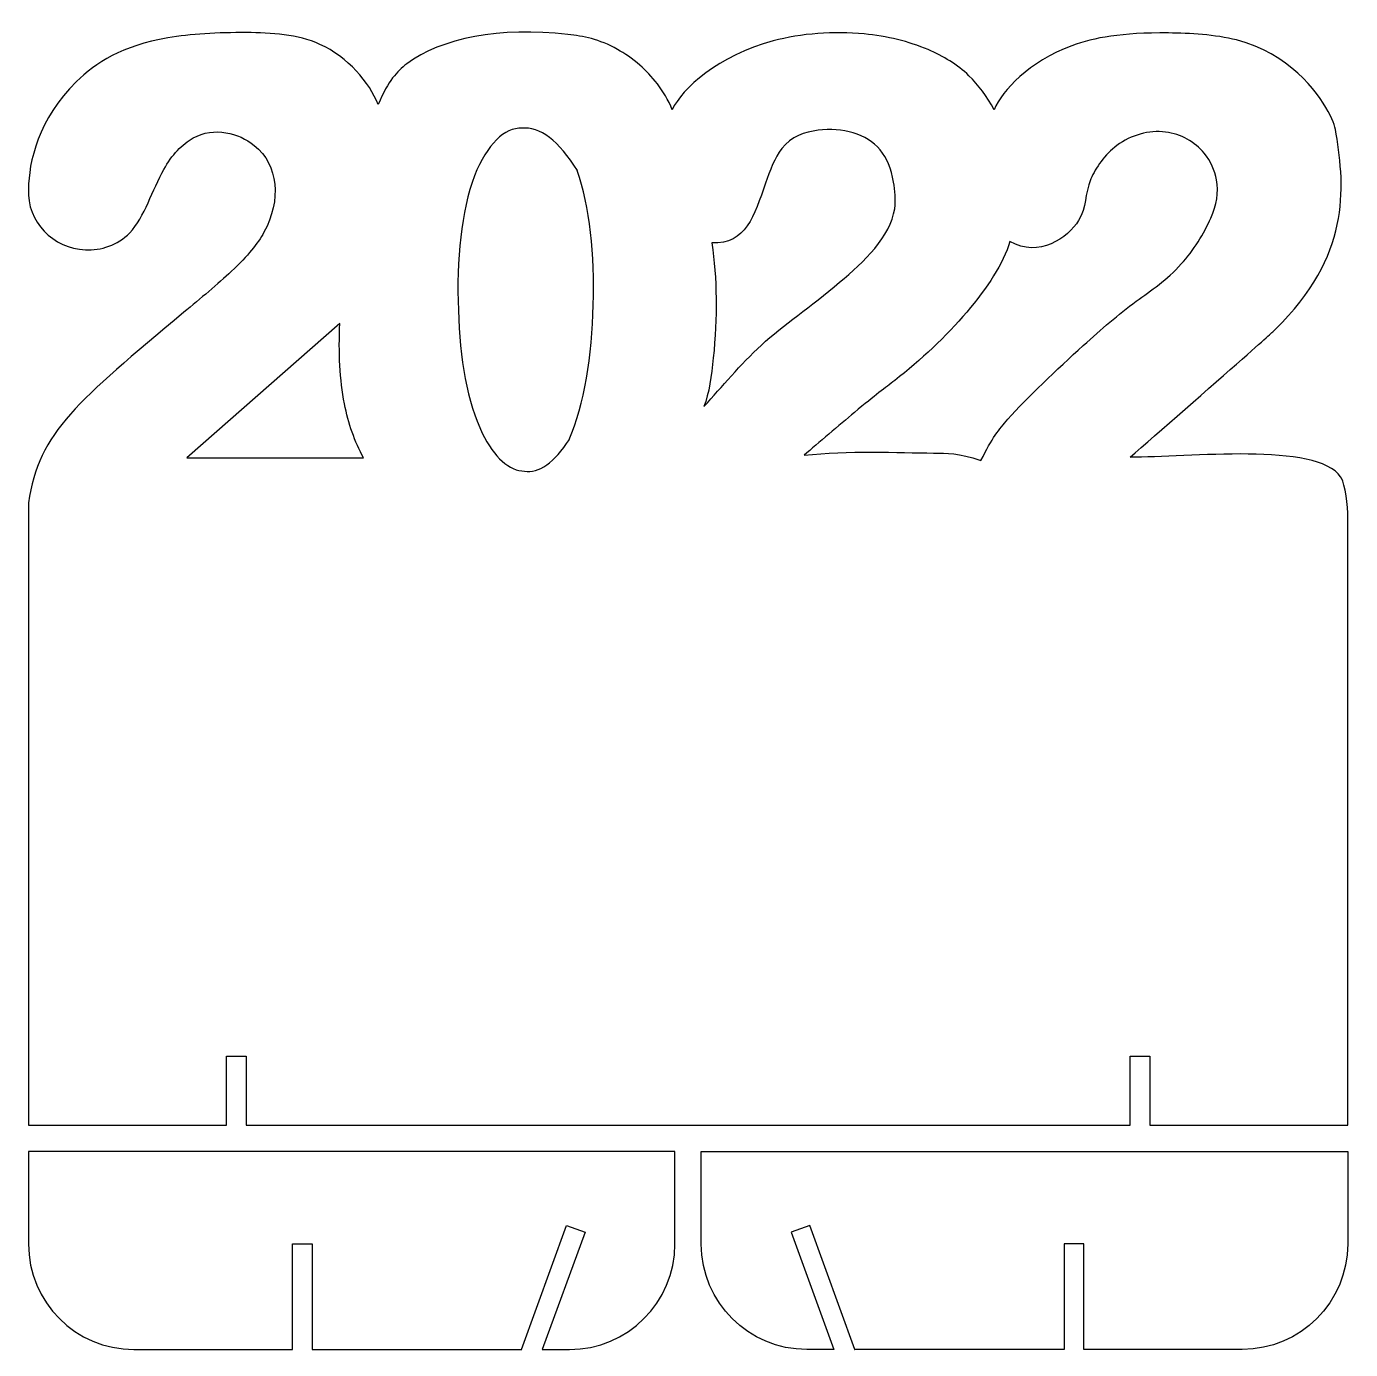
# Model space of a CAD drawing. Extents: x 9 to 110, y 0 to 100.
import ezdxf

# ---------------------------------------------------------------- set-up
doc = ezdxf.new("R2010")
doc.units = 0
doc.header["$MEASUREMENT"] = 0
doc.layers.get('0').update_dxf_attribs({"linetype": 'CONTINUOUS'})
doc.layers.add('2022OUTLINE-INSIDE', color=7, linetype='CONTINUOUS')
doc.layers.add('FEETOUTLINE', color=7, linetype='CONTINUOUS')

msp = doc.modelspace()

# ---------------------------------------------------------------- linework, layer by layer
at = {"color": 10, "linetype": 'CONTINUOUS'}
for p, q in [((9.63, 64.38), (9.63, 58.18)), ((109.63, 58.18), (109.63, 63.58)), ((9.63, 58.18), (9.63, 56.18)), ((109.63, 56.18), (109.63, 58.18)), ((9.63, 56.18), (9.63, 17.18)), ((109.63, 17.18), (109.63, 56.18)), ((24.63, 17.18), (24.63, 22.43)), ((24.63, 22.43), (26.13, 22.43)), ((26.13, 22.43), (26.13, 17.18)), ((93.13, 17.18), (93.13, 22.43)), ((93.13, 22.43), (94.63, 22.43)), ((94.63, 22.43), (94.63, 17.18)), ((9.63, 17.18), (24.63, 17.18)), ((26.13, 17.18), (93.13, 17.18)), ((94.63, 17.18), (109.63, 17.18))]:
    msp.add_line(p, q, dxfattribs=at)
for points, knots in [([(58.43, 94.18), (57.81, 95.68), (56.87, 96.77), (55.98, 97.55), (55.39, 98.07), (54.82, 98.45), (54.28, 98.75), (52.87, 99.55), (51.68, 99.76), (50.52, 99.89), (45.36, 100.49), (40.92, 99.61), (38.31, 97.66), (37.54, 97.08), (36.93, 96.42), (36.13, 94.58)], [0, 0, 0, 0, 0.089044, 0.089044, 0.089044, 0.148403, 0.148403, 0.148403, 0.304909, 0.304909, 0.304909, 1.005007, 1.005007, 1.005007, 1.210548, 1.210548, 1.210548, 1.210548]), ([(36.13, 94.58), (35.49, 96.24), (33.83, 98.19), (31.72, 99.14), (30.03, 99.9), (28.05, 100.02), (26.14, 100.03), (23.98, 100.04), (21.91, 99.92), (20.19, 99.63), (16.71, 99.03), (14.72, 97.74), (13.26, 96.31), (10.39, 93.5), (9.63, 90.18), (9.63, 88.18)], [0, 0, 0, 0, 0.179026, 0.179026, 0.179026, 0.322727, 0.322727, 0.322727, 0.48516, 0.48516, 0.48516, 0.815127, 0.815127, 0.815127, 1.465827, 1.465827, 1.465827, 1.465827]), ([(82.83, 94.18), (82.28, 95.2), (81.66, 96.06), (80.92, 96.76), (80.03, 97.61), (78.99, 98.24), (77.82, 98.74), (76.36, 99.36), (74.72, 99.76), (72.97, 99.93), (70.68, 100.15), (68.21, 99.97), (66.07, 99.4), (61.97, 98.3), (59.13, 95.78), (58.43, 94.18)], [0, 0, 0, 0, 0.123369, 0.123369, 0.123369, 0.27259, 0.27259, 0.27259, 0.457766, 0.457766, 0.457766, 0.699248, 0.699248, 0.699248, 1.163696, 1.163696, 1.163696, 1.163696]), ([(93.13, 67.83), (95.13, 69.56), (99.43, 73.34), (101.64, 75.28), (103.71, 77.11), (103.93, 77.32), (104.14, 77.53), (109.85, 83.11), (109.43, 88.18), (108.76, 92.34), (108.69, 92.79), (108.62, 93.22), (108.15, 94.06), (107.3, 95.59), (105.16, 98.46), (101.21, 99.47), (99.58, 99.88), (97.66, 99.98), (96.04, 100), (92.47, 100.03), (90.42, 99.66), (88.73, 99.03), (85.43, 97.82), (83.48, 95.68), (82.83, 94.18)], [0, 0, 0, 0, 0.059776, 0.059776, 0.059776, 0.115982, 0.115982, 0.115982, 1.629524, 1.629524, 1.629524, 1.790607, 1.790607, 1.790607, 2.083678, 2.083678, 2.083678, 2.203998, 2.203998, 2.203998, 2.469746, 2.469746, 2.469746, 2.987445, 2.987445, 2.987445, 2.987445]), ([(9.63, 88.18), (9.48, 85.67), (11.51, 83.67), (13.94, 83.56), (15.12, 83.51), (16.39, 83.9), (17.3, 84.85), (18.44, 86.04), (19.01, 88.11), (19.89, 89.66), (20.5, 90.74), (21.27, 91.58), (22.11, 92.04), (23.71, 92.91), (25.56, 92.43), (26.74, 91.48), (28.59, 89.98), (28.8, 87.33), (27.48, 84.9), (26.99, 84), (26.29, 83.13), (25.01, 81.93), (24, 80.99), (22.65, 79.85), (21.41, 78.82), (13.42, 72.13), (10.4, 69.75), (9.63, 64.38)], [0, 0, 0, 0, 0.311881, 0.311881, 0.311881, 0.463195, 0.463195, 0.463195, 0.652499, 0.652499, 0.652499, 0.784727, 0.784727, 0.784727, 1.035421, 1.035421, 1.035421, 1.427684, 1.427684, 1.427684, 1.573111, 1.573111, 1.573111, 1.686483, 1.686483, 1.686483, 2.419118, 2.419118, 2.419118, 2.419118])]:
    msp.add_open_spline(points, degree=3, knots=knots, dxfattribs=at)
for points in [[(109.09, 66.34), (107.36, 68.99), (97.47, 67.82), (93.13, 67.83)], [(109.63, 63.58), (109.63, 64.68), (109.27, 66.26), (109.09, 66.34)]]:
    msp.add_open_spline(points, degree=3, dxfattribs=at)
at = {"layer": '2022OUTLINE-INSIDE', "linetype": 'CONTINUOUS'}
for p, q in [((33.23, 77.98), (21.63, 67.78)), ((21.63, 67.78), (33.43, 67.78)), ((33.43, 67.78), (35.03, 67.78))]:
    msp.add_line(p, q, dxfattribs=at)
for centre, major_axis, start_param, end_param in [((46.91, 79.48), (-0.02, -13.3), -3.162875, -2.387365), ((49.45, 79.6), (2.52, -13.16), 2.354771, 3.120311), ((46.94, 79.6), (-0.57, -14.35), 1.5706, 2.354771), ((47.3, 79.62), (0.53, -13.3), -2.387365, -1.537579), ((47.06, 79.44), (-0.15, -14.02), 0.754228, 1.5706), ((46.99, 79.39), (0.01, -12.44), -1.537579, -0.67251), ((47.11, 80.19), (0.15, -13.41), -0.67251, -0.005856), ((49.26, 77.58), (-2, -10.8), -0.005856, 0.754228)]:
    msp.add_ellipse(centre, major_axis=major_axis, ratio=0.382813, start_param=start_param, end_param=end_param, dxfattribs=at)
for points, knots in [([(60.83, 71.68), (62.23, 73.18), (63.55, 74.84), (65.19, 76.34), (66.87, 77.87), (68.89, 79.22), (71.12, 81.1), (72.97, 82.65), (74.96, 84.55), (75.29, 86.68), (75.39, 87.36), (75.32, 88.07), (75.21, 88.7), (75.02, 89.72), (74.71, 90.52), (74.19, 91.14), (73.17, 92.35), (71.35, 92.85), (69.48, 92.62), (68.47, 92.5), (67.45, 92.17), (66.73, 91.23), (66.2, 90.55), (65.83, 89.56), (65.5, 88.61), (64.64, 86.13), (64.03, 83.98), (61.43, 84.08)], [0, 0, 0, 0, 0.298509, 0.298509, 0.298509, 0.60496, 0.60496, 0.60496, 0.857761, 0.857761, 0.857761, 0.939146, 0.939146, 0.939146, 1.070684, 1.070684, 1.070684, 1.326971, 1.326971, 1.326971, 1.465217, 1.465217, 1.465217, 1.565314, 1.565314, 1.565314, 1.826544, 1.826544, 1.826544, 1.826544]), ([(81.83, 67.58), (82.68, 69.3), (83.19, 69.95), (83.87, 70.71), (85.32, 72.34), (87.58, 74.48), (89.59, 76.31), (90.97, 77.56), (92.24, 78.66), (93.6, 79.66), (94.74, 80.5), (95.93, 81.26), (97.02, 82.49), (97.93, 83.49), (98.76, 84.81), (99.25, 85.97), (99.69, 86.99), (99.87, 87.89), (99.69, 88.87), (99.56, 89.56), (99.26, 90.29), (98.76, 90.89), (98.06, 91.74), (96.99, 92.34), (95.82, 92.49), (94.57, 92.64), (93.2, 92.27), (92.14, 91.47), (91.22, 90.79), (90.52, 89.78), (90.17, 88.94), (89.66, 87.72), (89.86, 86.82), (89.23, 85.79), (88.42, 84.47), (86.23, 82.93), (84.03, 84.18)], [0, 0, 0, 0, 0.157735, 0.157735, 0.157735, 0.492318, 0.492318, 0.492318, 0.722107, 0.722107, 0.722107, 0.915134, 0.915134, 0.915134, 1.074429, 1.074429, 1.074429, 1.214426, 1.214426, 1.214426, 1.312248, 1.312248, 1.312248, 1.448815, 1.448815, 1.448815, 1.59619, 1.59619, 1.59619, 1.723919, 1.723919, 1.723919, 1.907492, 1.907492, 1.907492, 2.14314, 2.14314, 2.14314, 2.14314]), ([(61.43, 84.08), (61.83, 81.38), (61.85, 78.45), (61.54, 75.36), (61.41, 74.03), (61.22, 72.66), (60.83, 71.68)], [0, 0, 0, 0, 0.3533135, 0.3533135, 0.3533135, 0.5055935, 0.5055935, 0.5055935, 0.5055935]), ([(84.03, 84.18), (83.01, 80.88), (79.24, 76.74), (75.29, 73.65), (74.57, 73.09), (73.85, 72.57), (72.24, 71.23), (71.09, 70.27), (69.48, 68.9), (68.43, 67.98)], [0, 0, 0, 0, 0.7445171, 0.7445171, 0.7445171, 0.8795427, 0.8795427, 0.8795427, 0.9760553, 0.9760553, 0.9760553, 0.9760553]), ([(35.03, 67.78), (34.35, 69), (33.88, 70.38), (33.58, 71.88), (33.22, 73.72), (33.13, 75.75), (33.23, 77.98)], [0, 0, 0, 0, 0.2041749, 0.2041749, 0.2041749, 0.4554691, 0.4554691, 0.4554691, 0.4554691]), ([(68.43, 67.98), (71.7, 68.38), (75.59, 68.16), (78.23, 68.15), (79.27, 68.15), (80.11, 68.18), (81.83, 67.58)], [0, 0, 0, 0, 0.3812453, 0.3812453, 0.3812453, 0.5300926, 0.5300926, 0.5300926, 0.5300926])]:
    msp.add_open_spline(points, degree=3, knots=knots, dxfattribs=at)
at = {"layer": 'FEETOUTLINE', "linetype": 'CONTINUOUS'}
for points in [[(48.58, 0.18), (50.63, 0.18, 0.414112), (58.63, 8.17), (58.63, 15.18), (54.51, 15.18), (9.63, 15.18), (9.63, 8.18, 0.413805), (17.62, 0.18), (29.63, 0.18), (29.63, 8.18), (31.13, 8.18), (31.13, 0.18), (47.03, 0.18), (46.99, 0.19), (50.41, 9.59), (51.82, 9.07)], [(70.68, 0.18), (68.63, 0.18, -0.414112), (60.63, 8.17), (60.63, 15.18), (64.76, 15.18), (109.63, 15.18), (109.63, 8.18, -0.413805), (101.64, 0.18), (89.63, 0.18), (89.63, 8.18), (88.13, 8.18), (88.13, 0.18), (72.24, 0.18), (72.28, 0.19), (68.85, 9.59), (67.45, 9.07)]]:
    msp.add_lwpolyline(points, format="xyb", close=True, dxfattribs=at)

doc.saveas('drawing.dxf')
